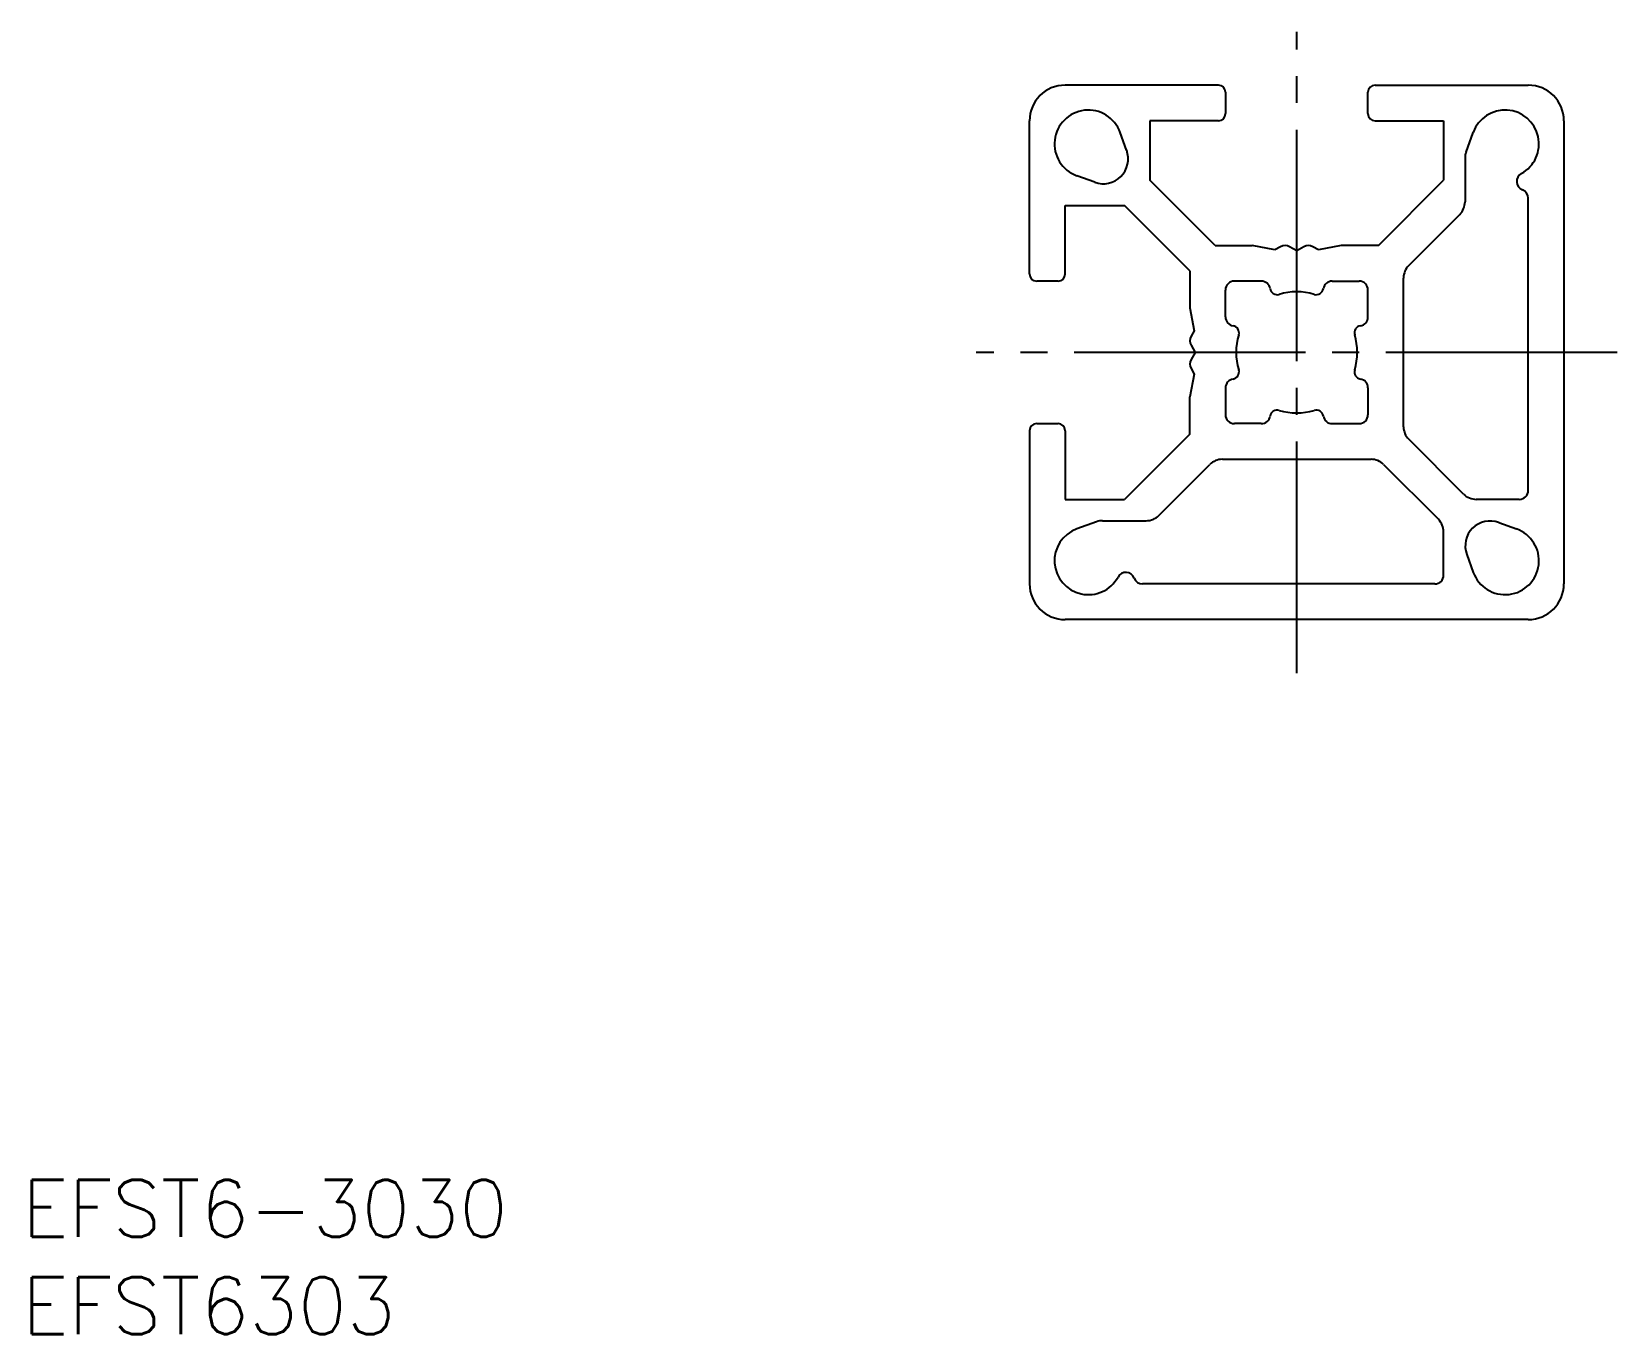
# Model space of a CAD drawing. Extents: x -3.1 to 85.9, y 250.9 to 324.
import ezdxf

# ---------------------------------------------------------------- set-up
doc = ezdxf.new("R2010")
doc.units = 0
doc.linetypes.add('CENTER', pattern=[17.5, 13, -1.5, 1.5, -1.5])
doc.layers.get('0').update_dxf_attribs({"linetype": 'CONTINUOUS'})
doc.layers.add('CENTER', color=1, linetype='CENTER')
doc.styles.get("Standard").update_dxf_attribs({"font": 'txt.shx', "bigfont": '@extfont2.shx'})

msp = doc.modelspace()

# ---------------------------------------------------------------- linework, layer by layer
for p, q in [((63.534, 321.034), (54.934, 321.034)), ((63.934, 320.634), (63.934, 319.434)), ((71.934, 319.434), (71.934, 320.634)), ((72.334, 321.034), (80.934, 321.034)), ((52.934, 310.434), (52.934, 319.034)), ((59.684, 319.034), (59.684, 315.698)), ((63.534, 319.034), (59.684, 319.034)), ((72.334, 319.034), (76.184, 319.034)), ((76.184, 319.034), (76.184, 315.698)), ((82.934, 319.034), (82.934, 293.034)), ((58.386, 317.376), (58.02, 318.383)), ((77.445, 317.273), (77.849, 318.383)), ((77.384, 316.931), (77.384, 314.484)), ((56.592, 315.581), (55.584, 315.948)), ((63.348, 312.034), (59.684, 315.698)), ((72.52, 312.034), (76.184, 315.698)), ((54.934, 314.284), (58.27, 314.284)), ((54.934, 310.434), (54.934, 314.284)), ((61.934, 310.619), (58.27, 314.284)), ((80.934, 298.284), (80.934, 314.69)), ((77.091, 313.776), (74.227, 310.912)), ((63.348, 312.034), (65.434, 312.034)), ((66.715, 311.785), (65.434, 312.034)), ((67.031, 311.967), (66.715, 311.785)), ((67.934, 311.734), (67.531, 311.967)), ((68.338, 311.967), (67.934, 311.734)), ((69.153, 311.785), (68.838, 311.967)), ((70.434, 312.034), (69.153, 311.785)), ((72.52, 312.034), (70.434, 312.034)), ((54.534, 310.034), (53.334, 310.034)), ((61.934, 310.619), (61.934, 308.534)), ((65.945, 310.034), (64.434, 310.034)), ((69.924, 310.034), (71.434, 310.034)), ((73.934, 301.862), (73.934, 310.205)), ((63.934, 308.023), (63.934, 309.534)), ((71.934, 308.023), (71.934, 309.534)), ((61.934, 308.534), (62.183, 307.252)), ((62.183, 307.252), (62.001, 306.937)), ((62.001, 306.437), (62.234, 306.034)), ((62.234, 306.034), (62.001, 305.63)), ((62.183, 304.815), (61.934, 303.534)), ((62.001, 305.13), (62.183, 304.815)), ((63.934, 304.044), (63.934, 302.534)), ((71.934, 304.044), (71.934, 302.534)), ((61.934, 301.448), (61.934, 303.534)), ((53.334, 302.034), (54.534, 302.034)), ((65.945, 302.034), (64.434, 302.034)), ((69.924, 302.034), (71.434, 302.034)), ((52.934, 301.634), (52.934, 293.034)), ((54.934, 301.634), (54.934, 297.784)), ((61.934, 301.448), (58.27, 297.784)), ((77.306, 298.076), (74.227, 301.155)), ((63.763, 300.034), (72.106, 300.034)), ((60.191, 296.876), (63.056, 299.741)), ((72.813, 299.741), (75.891, 296.662)), ((54.934, 297.784), (58.27, 297.784)), ((80.434, 297.784), (78.013, 297.784)), ((56.695, 296.523), (55.584, 296.119)), ((57.037, 296.584), (59.484, 296.584)), ((79.276, 296.486), (80.284, 296.119)), ((76.184, 293.534), (76.184, 295.955)), ((77.482, 294.691), (77.849, 293.684)), ((75.684, 293.034), (59.278, 293.034)), ((80.934, 291.034), (54.934, 291.034))]:
    msp.add_line(p, q)
for centre, radius, start, end in [((54.934, 319.034), 2, 90, 180), ((63.534, 320.634), 0.4, 0, 90), ((72.334, 320.634), 0.4, 90, 180), ((80.934, 319.034), 2, 0, 90), ((56.234, 317.734), 1.9, 20, 250), ((79.634, 317.734), 1.9, 298.6266, 160), ((63.534, 319.434), 0.4, 270, 0), ((72.334, 319.434), 0.4, 180, 270), ((57.071, 316.897), 1.4, 250, 20), ((78.384, 316.931), 1, 160.00002, 180), ((80.784, 315.627), 0.5, 118.6266, 249.52232), ((76.384, 314.484), 1, 315, 0), ((80.434, 314.69), 0.5, 0, 69.52232), ((67.281, 311.534), 0.5, 60, 120), ((68.588, 311.534), 0.5, 60, 120), ((74.934, 310.205), 1, 135, 180), ((53.334, 310.434), 0.4, 180, 270), ((54.534, 310.434), 0.4, 270, 0), ((64.434, 309.534), 0.5, 90, 180), ((65.945, 309.534), 0.5, 8.77548, 90), ((69.924, 309.534), 0.5, 90, 171.22452), ((71.434, 309.534), 0.5, 0, 90), ((66.834, 309.671), 0.4, 188.77548, 286.82645), ((67.934, 306.034), 3.4, 73.17355, 106.82645), ((69.034, 309.671), 0.4, 253.17355, 351.22452), ((64.434, 308.023), 0.5, 180, 261.22452), ((64.297, 307.134), 0.4, 343.17355, 81.22452), ((71.572, 307.134), 0.4, 98.77548, 196.82645), ((71.434, 308.023), 0.5, 278.77548, 0), ((62.434, 306.687), 0.5, 150, 210), ((67.934, 306.034), 3.4, 163.17355, 196.82645), ((67.934, 306.034), 3.4, 343.17355, 16.82645), ((62.434, 305.38), 0.5, 150, 210), ((64.434, 304.044), 0.5, 98.77548, 180), ((64.297, 304.934), 0.4, 278.77548, 16.82645), ((71.572, 304.934), 0.4, 163.17355, 261.22452), ((71.434, 304.044), 0.5, 0, 81.22452), ((66.834, 302.396), 0.4, 73.17355, 171.22452), ((67.934, 306.034), 3.4, 253.17355, 286.82645), ((69.034, 302.396), 0.4, 8.77548, 106.82645), ((53.334, 301.634), 0.4, 90, 180), ((54.534, 301.634), 0.4, 0, 90), ((64.434, 302.534), 0.5, 180, 270), ((65.945, 302.534), 0.5, 270, 351.22452), ((69.924, 302.534), 0.5, 188.77548, 270), ((71.434, 302.534), 0.5, 270, 0), ((74.934, 301.862), 1, 180, 225.00001), ((63.763, 299.034), 1, 90, 135.00001), ((72.106, 299.034), 1, 45, 90), ((80.434, 298.284), 0.5, 270, 0), ((78.013, 298.784), 1, 225.00001, 270), ((57.037, 295.584), 1, 90, 109.99998), ((59.484, 297.584), 1, 270, 315.00001), ((75.184, 295.955), 1, 0, 45), ((78.798, 295.17), 1.4, 70, 200), ((56.234, 294.334), 1.9, 110, 331.3734), ((79.634, 294.334), 1.9, 200, 70), ((54.934, 293.034), 2, 180, 270), ((58.341, 293.184), 0.5, 20.47768, 151.3734), ((59.278, 293.534), 0.5, 200.47768, 270), ((75.684, 293.534), 0.5, 270, 0), ((80.934, 293.034), 2, 270, 0)]:
    msp.add_arc(centre, radius, start, end)
at = {"layer": 'CENTER', "color": 1, "linetype": 'CENTER'}
for p, q in [((67.934, 288.034), (67.934, 324.034)), ((85.934, 306.034), (49.934, 306.034))]:
    msp.add_line(p, q, dxfattribs=at)

# ---------------------------------------------------------------- texts
at = {"color": 7, "linetype": 'CONTINUOUS'}
for s, p in [('EFST6-3030', (-3.643, 256.376)), ('EFST6303', (-3.643, 250.915))]:
    msp.add_text(s, height=3.2, dxfattribs=at).set_placement(p)

doc.saveas('drawing.dxf')
